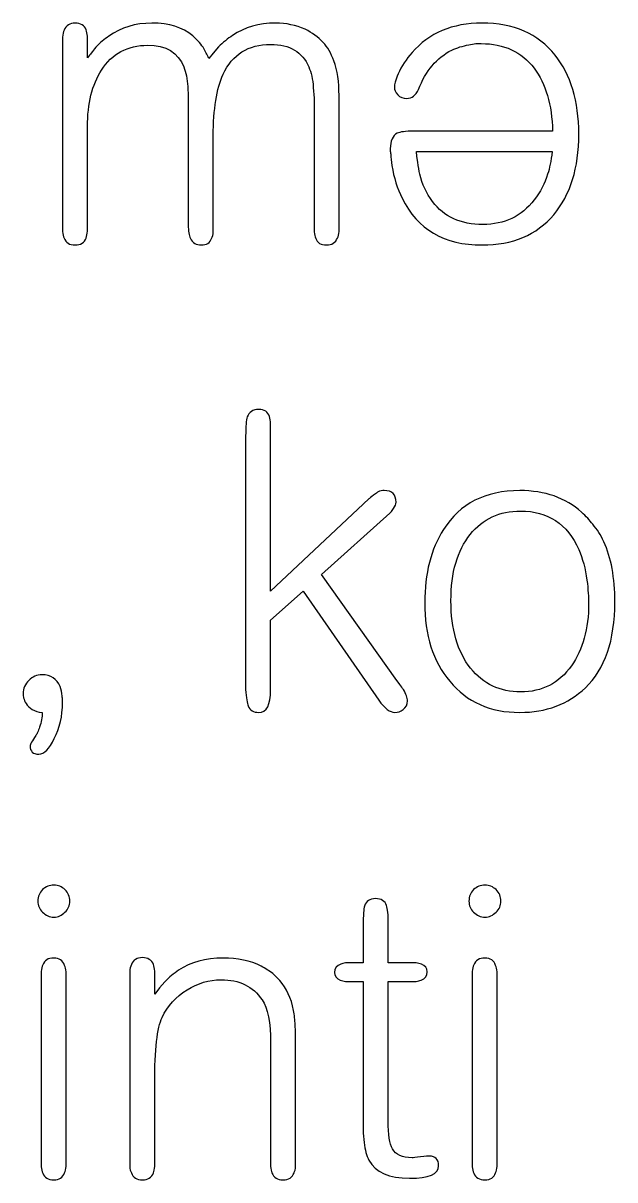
# Model space of a CAD drawing. Header units: centimetres. Extents: x -18.6 to 18.8, y -13 to 11.8.
# Drawn here: x 3.486 to 4.134, y 6.243 to 7.511 of the extents above; entities that cross this region are included whole.
import ezdxf

# ---------------------------------------------------------------- set-up
doc = ezdxf.new("R2010")
doc.units = ezdxf.units.CM
doc.header["$MEASUREMENT"] = 0
doc.layers.add('Layer 1', color=7, linetype='Continuous')

msp = doc.modelspace()

# ---------------------------------------------------------------- linework, layer by layer
at = {"layer": 'Layer 1', "color": 250}
for points, knots in [([(3.83188, 7.28286), (3.83158, 7.27986), (3.83098, 7.27747), (3.83008, 7.27567), (3.82799, 7.27059), (3.82395, 7.26804), (3.81797, 7.26804), (3.81198, 7.26804), (3.80809, 7.27044), (3.8063, 7.27523), (3.8054, 7.27732), (3.8048, 7.27971), (3.8045, 7.28241), (3.8045, 7.28241), (3.8045, 7.42918), (3.8045, 7.42918), (3.8045, 7.42918), (3.8036, 7.44085), (3.8036, 7.44085), (3.803, 7.44983), (3.80136, 7.45731), (3.79866, 7.4633), (3.79178, 7.47976), (3.77787, 7.48799), (3.75692, 7.48799), (3.73238, 7.48799), (3.71503, 7.47706), (3.70485, 7.45522), (3.69767, 7.43936), (3.69408, 7.41692), (3.69408, 7.38789), (3.69408, 7.38789), (3.69408, 7.28241), (3.69408, 7.28241), (3.69378, 7.27941), (3.69318, 7.27702), (3.69228, 7.27523), (3.69049, 7.27044), (3.68675, 7.26804), (3.68106, 7.26804), (3.67538, 7.26804), (3.67134, 7.27044), (3.66894, 7.27523), (3.66745, 7.27852), (3.6667, 7.28345), (3.6667, 7.29004), (3.6667, 7.29004), (3.6667, 7.43098), (3.6667, 7.43098), (3.6667, 7.43098), (3.66625, 7.44175), (3.66625, 7.44175), (3.66565, 7.45013), (3.66416, 7.45731), (3.66176, 7.4633), (3.65548, 7.47916), (3.64231, 7.48709), (3.62226, 7.48709), (3.60012, 7.48709), (3.58321, 7.47796), (3.57154, 7.45971), (3.56137, 7.44385), (3.55628, 7.4232), (3.55628, 7.39776), (3.55628, 7.39776), (3.55628, 7.2833), (3.55628, 7.2833), (3.55598, 7.28031), (3.55553, 7.27777), (3.55493, 7.27567), (3.55284, 7.27059), (3.5488, 7.26804), (3.54281, 7.26804), (3.53653, 7.26804), (3.53249, 7.27059), (3.5307, 7.27567), (3.5298, 7.27747), (3.5292, 7.27986), (3.5289, 7.28286), (3.5289, 7.28286), (3.5289, 7.49606), (3.5289, 7.49606), (3.5292, 7.49906), (3.5298, 7.5016), (3.5307, 7.5037), (3.53279, 7.50878), (3.53683, 7.51133), (3.54281, 7.51133), (3.5488, 7.51133), (3.55284, 7.50893), (3.55493, 7.50414), (3.55553, 7.50205), (3.55598, 7.49966), (3.55628, 7.49696), (3.55628, 7.49696), (3.55628, 7.47317), (3.55628, 7.47317), (3.55778, 7.47527), (3.55912, 7.47706), (3.56032, 7.47856), (3.56212, 7.48065), (3.56376, 7.48275), (3.56526, 7.48484), (3.56975, 7.48963), (3.57453, 7.49367), (3.57962, 7.49696), (3.59309, 7.50654), (3.6088, 7.51133), (3.62675, 7.51133), (3.6456, 7.51133), (3.66057, 7.50669), (3.67164, 7.49741), (3.67583, 7.49382), (3.67957, 7.48963), (3.68286, 7.48484), (3.68286, 7.48484), (3.68645, 7.47856), (3.68645, 7.47856), (3.68705, 7.47706), (3.68795, 7.47512), (3.68914, 7.47272), (3.68914, 7.47272), (3.69408, 7.47856), (3.69408, 7.47856), (3.69408, 7.47856), (3.69992, 7.48529), (3.69992, 7.48529), (3.7047, 7.49008), (3.70979, 7.49427), (3.71518, 7.49786), (3.72864, 7.50684), (3.74435, 7.51133), (3.76231, 7.51133), (3.77398, 7.51133), (3.78475, 7.50908), (3.79463, 7.50459), (3.80241, 7.5007), (3.80899, 7.49591), (3.81437, 7.49023), (3.81916, 7.48514), (3.82305, 7.47841), (3.82605, 7.47003), (3.82994, 7.45956), (3.83188, 7.44684), (3.83188, 7.43188), (3.83188, 7.43188), (3.83188, 7.28286), (3.83188, 7.28286)], [0, 0, 0, 0, 0.0204082, 0.0204082, 0.0204082, 0.0408163, 0.0408163, 0.0408163, 0.0612245, 0.0612245, 0.0612245, 0.0816327, 0.0816327, 0.0816327, 0.1020408, 0.1020408, 0.1020408, 0.122449, 0.122449, 0.122449, 0.1428571, 0.1428571, 0.1428571, 0.1632653, 0.1632653, 0.1632653, 0.1836735, 0.1836735, 0.1836735, 0.2040816, 0.2040816, 0.2040816, 0.2244898, 0.2244898, 0.2244898, 0.244898, 0.244898, 0.244898, 0.2653061, 0.2653061, 0.2653061, 0.2857143, 0.2857143, 0.2857143, 0.3061224, 0.3061224, 0.3061224, 0.3265306, 0.3265306, 0.3265306, 0.3469388, 0.3469388, 0.3469388, 0.3673469, 0.3673469, 0.3673469, 0.3877551, 0.3877551, 0.3877551, 0.4081633, 0.4081633, 0.4081633, 0.4285714, 0.4285714, 0.4285714, 0.4489796, 0.4489796, 0.4489796, 0.4693878, 0.4693878, 0.4693878, 0.4897959, 0.4897959, 0.4897959, 0.5102041, 0.5102041, 0.5102041, 0.5306122, 0.5306122, 0.5306122, 0.5510204, 0.5510204, 0.5510204, 0.5714286, 0.5714286, 0.5714286, 0.5918367, 0.5918367, 0.5918367, 0.6122449, 0.6122449, 0.6122449, 0.6326531, 0.6326531, 0.6326531, 0.6530612, 0.6530612, 0.6530612, 0.6734694, 0.6734694, 0.6734694, 0.6938776, 0.6938776, 0.6938776, 0.7142857, 0.7142857, 0.7142857, 0.7346939, 0.7346939, 0.7346939, 0.755102, 0.755102, 0.755102, 0.7755102, 0.7755102, 0.7755102, 0.7959184, 0.7959184, 0.7959184, 0.8163265, 0.8163265, 0.8163265, 0.8367347, 0.8367347, 0.8367347, 0.8571429, 0.8571429, 0.8571429, 0.877551, 0.877551, 0.877551, 0.8979592, 0.8979592, 0.8979592, 0.9183673, 0.9183673, 0.9183673, 0.9387755, 0.9387755, 0.9387755, 0.9591837, 0.9591837, 0.9591837, 0.9795918, 0.9795918, 0.9795918, 1, 1, 1, 1]), ([(4.06574, 7.39283), (4.06514, 7.42185), (4.0584, 7.44489), (4.04554, 7.46195), (4.03177, 7.47991), (4.01247, 7.48888), (3.98763, 7.48888), (3.98763, 7.48888), (3.9818, 7.48888), (3.9818, 7.48888), (3.97911, 7.48858), (3.97656, 7.48813), (3.97417, 7.48754), (3.96729, 7.48634), (3.961, 7.48439), (3.95532, 7.4817), (3.93886, 7.47332), (3.92674, 7.45896), (3.91896, 7.43861), (3.91597, 7.43203), (3.91163, 7.42874), (3.90594, 7.42874), (3.90205, 7.42874), (3.89876, 7.43008), (3.89607, 7.43278), (3.89367, 7.43547), (3.89248, 7.43831), (3.89248, 7.4413), (3.89248, 7.4425), (3.89278, 7.4443), (3.89337, 7.44669), (3.89427, 7.44938), (3.89532, 7.45238), (3.89652, 7.45567), (3.90041, 7.46405), (3.90549, 7.47183), (3.91178, 7.47901), (3.93033, 7.50055), (3.95592, 7.51133), (3.98853, 7.51133), (4.02324, 7.51133), (4.04988, 7.49966), (4.06843, 7.47631), (4.08579, 7.45477), (4.09446, 7.42589), (4.09446, 7.38968), (4.09446, 7.35258), (4.08534, 7.3231), (4.06708, 7.30126), (4.04823, 7.27912), (4.02205, 7.26804), (3.98853, 7.26804), (3.94694, 7.26804), (3.91776, 7.2851), (3.901, 7.31921), (3.89562, 7.32999), (3.89188, 7.34196), (3.88978, 7.35512), (3.88918, 7.35961), (3.88874, 7.3638), (3.88844, 7.36769), (3.88814, 7.36919), (3.88799, 7.37053), (3.88799, 7.37173), (3.88799, 7.37173), (3.88799, 7.37353), (3.88799, 7.37353), (3.88799, 7.3822), (3.89053, 7.38789), (3.89562, 7.39058), (3.89861, 7.39208), (3.9046, 7.39283), (3.91357, 7.39283), (3.91357, 7.39283), (4.06574, 7.39283), (4.06574, 7.39283)], [0, 0, 0, 0, 0.04, 0.04, 0.04, 0.08, 0.08, 0.08, 0.12, 0.12, 0.12, 0.16, 0.16, 0.16, 0.2, 0.2, 0.2, 0.24, 0.24, 0.24, 0.28, 0.28, 0.28, 0.32, 0.32, 0.32, 0.36, 0.36, 0.36, 0.4, 0.4, 0.4, 0.44, 0.44, 0.44, 0.48, 0.48, 0.48, 0.52, 0.52, 0.52, 0.56, 0.56, 0.56, 0.6, 0.6, 0.6, 0.64, 0.64, 0.64, 0.68, 0.68, 0.68, 0.72, 0.72, 0.72, 0.76, 0.76, 0.76, 0.8, 0.8, 0.8, 0.84, 0.84, 0.84, 0.88, 0.88, 0.88, 0.92, 0.92, 0.92, 0.96, 0.96, 0.96, 1, 1, 1, 1]), ([(3.91671, 7.37038), (3.91671, 7.37038), (3.91716, 7.365), (3.91716, 7.365), (3.91716, 7.365), (3.91806, 7.35871), (3.91806, 7.35871), (3.91866, 7.35393), (3.91941, 7.34959), (3.92031, 7.3457), (3.923, 7.33462), (3.92764, 7.3246), (3.93422, 7.31562), (3.94679, 7.29887), (3.96519, 7.29049), (3.98943, 7.29049), (4.01307, 7.29049), (4.03177, 7.29946), (4.04554, 7.31742), (4.05242, 7.3261), (4.05736, 7.33552), (4.06035, 7.3457), (4.06244, 7.35198), (4.06409, 7.36021), (4.06529, 7.37038), (4.06529, 7.37038), (3.91671, 7.37038), (3.91671, 7.37038)], [0, 0, 0, 0, 0.1111111, 0.1111111, 0.1111111, 0.2222222, 0.2222222, 0.2222222, 0.3333333, 0.3333333, 0.3333333, 0.4444444, 0.4444444, 0.4444444, 0.5555556, 0.5555556, 0.5555556, 0.6666667, 0.6666667, 0.6666667, 0.7777778, 0.7777778, 0.7777778, 0.8888889, 0.8888889, 0.8888889, 1, 1, 1, 1]), ([(3.75692, 6.85644), (3.75692, 6.85644), (3.75692, 6.78013), (3.75692, 6.78013), (3.75692, 6.76367), (3.75258, 6.75544), (3.7439, 6.75544), (3.73792, 6.75544), (3.73403, 6.75784), (3.73223, 6.76263), (3.73104, 6.76532), (3.73014, 6.7713), (3.72954, 6.78058), (3.72954, 6.78058), (3.72954, 7.05842), (3.72954, 7.05842), (3.72954, 7.0692), (3.73014, 7.07623), (3.73134, 7.07952), (3.73313, 7.08491), (3.73732, 7.0876), (3.7439, 7.0876), (3.75019, 7.0876), (3.75408, 7.08506), (3.75557, 7.07997), (3.75617, 7.07787), (3.75662, 7.07518), (3.75692, 7.07189), (3.75692, 7.07189), (3.75692, 6.88831), (3.75692, 6.88831), (3.75692, 6.88831), (3.86465, 6.98975), (3.86465, 6.98975), (3.86525, 6.99005), (3.86689, 6.99139), (3.86958, 6.99379), (3.86958, 6.99379), (3.87273, 6.99603), (3.87273, 6.99603), (3.87362, 6.99663), (3.87422, 6.99708), (3.87452, 6.99738), (3.87692, 6.99828), (3.87916, 6.99873), (3.88125, 6.99873), (3.88993, 6.99873), (3.89427, 6.99454), (3.89427, 6.98616), (3.89427, 6.98376), (3.89337, 6.98137), (3.89158, 6.97898), (3.89158, 6.97898), (3.88933, 6.97583), (3.88933, 6.97583), (3.88933, 6.97583), (3.88844, 6.97494), (3.88844, 6.97494), (3.88844, 6.97494), (3.88754, 6.97404), (3.88754, 6.97404), (3.88754, 6.97404), (3.81258, 6.90671), (3.81258, 6.90671), (3.81258, 6.90671), (3.89517, 6.79045), (3.89517, 6.79045), (3.89517, 6.79045), (3.89652, 6.78866), (3.89652, 6.78866), (3.89652, 6.78866), (3.89831, 6.78597), (3.89831, 6.78597), (3.89981, 6.78387), (3.90115, 6.78208), (3.90235, 6.78058), (3.90534, 6.77549), (3.90684, 6.7713), (3.90684, 6.76801), (3.90684, 6.76412), (3.90519, 6.76098), (3.9019, 6.75859), (3.89921, 6.75649), (3.89622, 6.75544), (3.89292, 6.75544), (3.88754, 6.75544), (3.8817, 6.75993), (3.87542, 6.76891), (3.87542, 6.76891), (3.79238, 6.88831), (3.79238, 6.88831), (3.79238, 6.88831), (3.75692, 6.85644), (3.75692, 6.85644)], [0, 0, 0, 0, 0.0322581, 0.0322581, 0.0322581, 0.0645161, 0.0645161, 0.0645161, 0.0967742, 0.0967742, 0.0967742, 0.1290323, 0.1290323, 0.1290323, 0.1612903, 0.1612903, 0.1612903, 0.1935484, 0.1935484, 0.1935484, 0.2258065, 0.2258065, 0.2258065, 0.2580645, 0.2580645, 0.2580645, 0.2903226, 0.2903226, 0.2903226, 0.3225806, 0.3225806, 0.3225806, 0.3548387, 0.3548387, 0.3548387, 0.3870968, 0.3870968, 0.3870968, 0.4193548, 0.4193548, 0.4193548, 0.4516129, 0.4516129, 0.4516129, 0.483871, 0.483871, 0.483871, 0.516129, 0.516129, 0.516129, 0.5483871, 0.5483871, 0.5483871, 0.5806452, 0.5806452, 0.5806452, 0.6129032, 0.6129032, 0.6129032, 0.6451613, 0.6451613, 0.6451613, 0.6774194, 0.6774194, 0.6774194, 0.7096774, 0.7096774, 0.7096774, 0.7419355, 0.7419355, 0.7419355, 0.7741935, 0.7741935, 0.7741935, 0.8064516, 0.8064516, 0.8064516, 0.8387097, 0.8387097, 0.8387097, 0.8709677, 0.8709677, 0.8709677, 0.9032258, 0.9032258, 0.9032258, 0.9354839, 0.9354839, 0.9354839, 0.9677419, 0.9677419, 0.9677419, 1, 1, 1, 1]), ([(4.13396, 6.87664), (4.13396, 6.83444), (4.12319, 6.80302), (4.10164, 6.78238), (4.08279, 6.76442), (4.05885, 6.75544), (4.02983, 6.75544), (3.99751, 6.75544), (3.97192, 6.76681), (3.95307, 6.78956), (3.93482, 6.8114), (3.92569, 6.84013), (3.92569, 6.87574), (3.92569, 6.90776), (3.93257, 6.93454), (3.94634, 6.95608), (3.96429, 6.98451), (3.99212, 6.99873), (4.02983, 6.99873), (4.05736, 6.99873), (4.07995, 6.9908), (4.0976, 6.97494), (4.10239, 6.97045), (4.10643, 6.96611), (4.10972, 6.96192), (4.11451, 6.95623), (4.11855, 6.9498), (4.12184, 6.94262), (4.12992, 6.92526), (4.13396, 6.90327), (4.13396, 6.87664)], [0, 0, 0, 0, 0.1, 0.1, 0.1, 0.2, 0.2, 0.2, 0.3, 0.3, 0.3, 0.4, 0.4, 0.4, 0.5, 0.5, 0.5, 0.6, 0.6, 0.6, 0.7, 0.7, 0.7, 0.8, 0.8, 0.8, 0.9, 0.9, 0.9, 1, 1, 1, 1]), ([(4.10523, 6.87529), (4.10523, 6.87888), (4.10508, 6.88247), (4.10478, 6.88606), (4.10449, 6.89085), (4.10404, 6.89564), (4.10344, 6.90043), (4.10164, 6.91299), (4.09865, 6.92422), (4.09446, 6.93409), (4.08189, 6.96222), (4.06065, 6.97628), (4.03072, 6.97628), (4.00768, 6.97628), (3.98928, 6.96775), (3.97551, 6.9507), (3.96145, 6.93304), (3.95442, 6.9088), (3.95442, 6.87798), (3.95442, 6.84686), (3.9616, 6.82217), (3.97596, 6.80392), (3.99003, 6.78656), (4.00828, 6.77789), (4.03072, 6.77789), (4.05436, 6.77789), (4.07292, 6.78746), (4.08638, 6.80661), (4.09895, 6.82427), (4.10523, 6.84716), (4.10523, 6.87529)], [0, 0, 0, 0, 0.1, 0.1, 0.1, 0.2, 0.2, 0.2, 0.3, 0.3, 0.3, 0.4, 0.4, 0.4, 0.5, 0.5, 0.5, 0.6, 0.6, 0.6, 0.7, 0.7, 0.7, 0.8, 0.8, 0.8, 0.9, 0.9, 0.9, 1, 1, 1, 1]), ([(3.50645, 6.75544), (3.49807, 6.75634), (3.49224, 6.75963), (3.48895, 6.76532), (3.48775, 6.76711), (3.48685, 6.76921), (3.48625, 6.7716), (3.48625, 6.7716), (3.4858, 6.7743), (3.4858, 6.7743), (3.4858, 6.7743), (3.4858, 6.77609), (3.4858, 6.77609), (3.4858, 6.78178), (3.4879, 6.78656), (3.49209, 6.79045), (3.49598, 6.79464), (3.50077, 6.79674), (3.50645, 6.79674), (3.51603, 6.79674), (3.52261, 6.7924), (3.5262, 6.78372), (3.5274, 6.78073), (3.52815, 6.77729), (3.52845, 6.7734), (3.52874, 6.7719), (3.52889, 6.77041), (3.52889, 6.76891), (3.52889, 6.76891), (3.52889, 6.76622), (3.52889, 6.76622), (3.52889, 6.75155), (3.5259, 6.73839), (3.51992, 6.72672), (3.51453, 6.71535), (3.50885, 6.70966), (3.50286, 6.70966), (3.49658, 6.70966), (3.49343, 6.71265), (3.49343, 6.71864), (3.49343, 6.72013), (3.49553, 6.72402), (3.49972, 6.73031), (3.50032, 6.73121), (3.50092, 6.73225), (3.50151, 6.73345), (3.50241, 6.73524), (3.50316, 6.73719), (3.50376, 6.73928), (3.50585, 6.74467), (3.50675, 6.75006), (3.50645, 6.75544)], [0, 0, 0, 0, 0.0588235, 0.0588235, 0.0588235, 0.1176471, 0.1176471, 0.1176471, 0.1764706, 0.1764706, 0.1764706, 0.2352941, 0.2352941, 0.2352941, 0.2941176, 0.2941176, 0.2941176, 0.3529412, 0.3529412, 0.3529412, 0.4117647, 0.4117647, 0.4117647, 0.4705882, 0.4705882, 0.4705882, 0.5294118, 0.5294118, 0.5294118, 0.5882353, 0.5882353, 0.5882353, 0.6470588, 0.6470588, 0.6470588, 0.7058824, 0.7058824, 0.7058824, 0.7647059, 0.7647059, 0.7647059, 0.8235294, 0.8235294, 0.8235294, 0.8823529, 0.8823529, 0.8823529, 0.9411765, 0.9411765, 0.9411765, 1, 1, 1, 1]), ([(3.53698, 6.54852), (3.53698, 6.54373), (3.53518, 6.53969), (3.53159, 6.5364), (3.5283, 6.53281), (3.52426, 6.53101), (3.51947, 6.53101), (3.51469, 6.53101), (3.5105, 6.53281), (3.50691, 6.5364), (3.50361, 6.53969), (3.50197, 6.54373), (3.50197, 6.54852), (3.50197, 6.5536), (3.50361, 6.55779), (3.50691, 6.56109), (3.5105, 6.56438), (3.51469, 6.56602), (3.51947, 6.56602), (3.52426, 6.56602), (3.5283, 6.56438), (3.53159, 6.56109), (3.53518, 6.55749), (3.53698, 6.55331), (3.53698, 6.54852)], [0, 0, 0, 0, 0.125, 0.125, 0.125, 0.25, 0.25, 0.25, 0.375, 0.375, 0.375, 0.5, 0.5, 0.5, 0.625, 0.625, 0.625, 0.75, 0.75, 0.75, 0.875, 0.875, 0.875, 1, 1, 1, 1]), ([(4.00918, 6.54852), (4.00918, 6.54373), (4.00738, 6.53969), (4.00379, 6.5364), (4.0005, 6.53281), (3.99646, 6.53101), (3.99167, 6.53101), (3.98689, 6.53101), (3.9827, 6.53281), (3.97911, 6.5364), (3.97581, 6.53969), (3.97417, 6.54373), (3.97417, 6.54852), (3.97417, 6.5536), (3.97581, 6.55779), (3.97911, 6.56109), (3.9827, 6.56438), (3.98689, 6.56602), (3.99167, 6.56602), (3.99646, 6.56602), (4.0005, 6.56438), (4.00379, 6.56109), (4.00738, 6.55749), (4.00918, 6.55331), (4.00918, 6.54852)], [0, 0, 0, 0, 0.125, 0.125, 0.125, 0.25, 0.25, 0.25, 0.375, 0.375, 0.375, 0.5, 0.5, 0.5, 0.625, 0.625, 0.625, 0.75, 0.75, 0.75, 0.875, 0.875, 0.875, 1, 1, 1, 1]), ([(3.88574, 6.48074), (3.88574, 6.48074), (3.91627, 6.48074), (3.91627, 6.48074), (3.91836, 6.48044), (3.92031, 6.47999), (3.9221, 6.47939), (3.92629, 6.4779), (3.92838, 6.47505), (3.92838, 6.47086), (3.92838, 6.46638), (3.92614, 6.46338), (3.92165, 6.46189), (3.92016, 6.46129), (3.91836, 6.46084), (3.91627, 6.46054), (3.91627, 6.46054), (3.88574, 6.46054), (3.88574, 6.46054), (3.88574, 6.46054), (3.88574, 6.30748), (3.88574, 6.30748), (3.88574, 6.29252), (3.88724, 6.28234), (3.89023, 6.27696), (3.89382, 6.27037), (3.901, 6.26708), (3.91178, 6.26708), (3.91297, 6.26708), (3.91612, 6.26738), (3.9212, 6.26798), (3.92659, 6.26858), (3.92973, 6.26888), (3.93063, 6.26888), (3.93751, 6.26888), (3.94095, 6.26529), (3.94095, 6.2581), (3.94095, 6.24913), (3.93033, 6.24464), (3.90908, 6.24464), (3.88664, 6.24464), (3.87183, 6.25122), (3.86465, 6.26439), (3.86195, 6.26948), (3.86016, 6.27591), (3.85926, 6.28369), (3.85926, 6.28369), (3.85836, 6.29401), (3.85836, 6.29401), (3.85836, 6.29401), (3.85836, 6.46054), (3.85836, 6.46054), (3.85836, 6.46054), (3.83906, 6.46054), (3.83906, 6.46054), (3.83697, 6.46084), (3.83502, 6.46129), (3.83323, 6.46189), (3.82904, 6.46338), (3.82694, 6.46623), (3.82694, 6.47042), (3.82694, 6.4749), (3.82919, 6.4779), (3.83368, 6.47939), (3.83517, 6.47999), (3.83697, 6.48044), (3.83906, 6.48074), (3.83906, 6.48074), (3.85836, 6.48074), (3.85836, 6.48074), (3.85836, 6.48074), (3.85836, 6.52203), (3.85836, 6.52203), (3.85836, 6.53311), (3.85881, 6.54014), (3.85971, 6.54313), (3.8615, 6.54852), (3.86554, 6.55121), (3.87183, 6.55121), (3.87811, 6.55121), (3.88215, 6.54867), (3.88395, 6.54358), (3.88514, 6.54029), (3.88574, 6.53356), (3.88574, 6.52338), (3.88574, 6.52338), (3.88574, 6.48074), (3.88574, 6.48074)], [0, 0, 0, 0, 0.0344828, 0.0344828, 0.0344828, 0.0689655, 0.0689655, 0.0689655, 0.1034483, 0.1034483, 0.1034483, 0.137931, 0.137931, 0.137931, 0.1724138, 0.1724138, 0.1724138, 0.2068966, 0.2068966, 0.2068966, 0.2413793, 0.2413793, 0.2413793, 0.2758621, 0.2758621, 0.2758621, 0.3103448, 0.3103448, 0.3103448, 0.3448276, 0.3448276, 0.3448276, 0.3793103, 0.3793103, 0.3793103, 0.4137931, 0.4137931, 0.4137931, 0.4482759, 0.4482759, 0.4482759, 0.4827586, 0.4827586, 0.4827586, 0.5172414, 0.5172414, 0.5172414, 0.5517241, 0.5517241, 0.5517241, 0.5862069, 0.5862069, 0.5862069, 0.6206897, 0.6206897, 0.6206897, 0.6551724, 0.6551724, 0.6551724, 0.6896552, 0.6896552, 0.6896552, 0.7241379, 0.7241379, 0.7241379, 0.7586207, 0.7586207, 0.7586207, 0.7931034, 0.7931034, 0.7931034, 0.8275862, 0.8275862, 0.8275862, 0.862069, 0.862069, 0.862069, 0.8965517, 0.8965517, 0.8965517, 0.9310345, 0.9310345, 0.9310345, 0.9655172, 0.9655172, 0.9655172, 1, 1, 1, 1]), ([(3.53294, 6.25766), (3.53264, 6.25466), (3.53204, 6.25227), (3.53114, 6.25047), (3.52935, 6.24539), (3.52546, 6.24284), (3.51947, 6.24284), (3.51319, 6.24284), (3.50915, 6.24524), (3.50736, 6.25003), (3.50646, 6.25212), (3.50586, 6.25451), (3.50556, 6.25721), (3.50556, 6.25721), (3.50556, 6.47131), (3.50556, 6.47131), (3.50586, 6.47431), (3.50646, 6.4767), (3.50736, 6.4785), (3.50915, 6.48358), (3.51319, 6.48613), (3.51947, 6.48613), (3.52546, 6.48613), (3.52935, 6.48343), (3.53114, 6.47805), (3.53204, 6.47625), (3.53264, 6.47386), (3.53294, 6.47086), (3.53294, 6.47086), (3.53294, 6.25766), (3.53294, 6.25766)], [0, 0, 0, 0, 0.1, 0.1, 0.1, 0.2, 0.2, 0.2, 0.3, 0.3, 0.3, 0.4, 0.4, 0.4, 0.5, 0.5, 0.5, 0.6, 0.6, 0.6, 0.7, 0.7, 0.7, 0.8, 0.8, 0.8, 0.9, 0.9, 0.9, 1, 1, 1, 1]), ([(3.7843, 6.25766), (3.784, 6.25466), (3.7834, 6.25227), (3.78251, 6.25047), (3.78071, 6.24539), (3.77667, 6.24284), (3.77039, 6.24284), (3.7644, 6.24284), (3.76036, 6.24539), (3.75827, 6.25047), (3.75767, 6.25227), (3.75722, 6.25466), (3.75692, 6.25766), (3.75692, 6.25766), (3.75692, 6.39276), (3.75692, 6.39276), (3.75692, 6.41551), (3.75378, 6.43136), (3.7475, 6.44034), (3.73762, 6.455), (3.72266, 6.46234), (3.70261, 6.46234), (3.68944, 6.46234), (3.67702, 6.4586), (3.66535, 6.45111), (3.65308, 6.44363), (3.64396, 6.43361), (3.63797, 6.42104), (3.63259, 6.40967), (3.62989, 6.38573), (3.62989, 6.34922), (3.62989, 6.34922), (3.62989, 6.25766), (3.62989, 6.25766), (3.62959, 6.25466), (3.62915, 6.25227), (3.62855, 6.25047), (3.62645, 6.24539), (3.62241, 6.24284), (3.61643, 6.24284), (3.61014, 6.24284), (3.6061, 6.24539), (3.60431, 6.25047), (3.60341, 6.25227), (3.60281, 6.25466), (3.60251, 6.25766), (3.60251, 6.25766), (3.60251, 6.47131), (3.60251, 6.47131), (3.60281, 6.47431), (3.60341, 6.47685), (3.60431, 6.47894), (3.6064, 6.48403), (3.61044, 6.48657), (3.61643, 6.48657), (3.62241, 6.48657), (3.62645, 6.48403), (3.62855, 6.47894), (3.62915, 6.47715), (3.62959, 6.47475), (3.62989, 6.47176), (3.62989, 6.47176), (3.62989, 6.44663), (3.62989, 6.44663), (3.62989, 6.44663), (3.63528, 6.45336), (3.63528, 6.45336), (3.63528, 6.45336), (3.64112, 6.46009), (3.64112, 6.46009), (3.6459, 6.46518), (3.65084, 6.46937), (3.65593, 6.47266), (3.66939, 6.48164), (3.6857, 6.48613), (3.70485, 6.48613), (3.72071, 6.48613), (3.73463, 6.48313), (3.7466, 6.47715), (3.75109, 6.47475), (3.75528, 6.47206), (3.75917, 6.46907), (3.76186, 6.46668), (3.7644, 6.46413), (3.7668, 6.46144), (3.77428, 6.45306), (3.77936, 6.44214), (3.78206, 6.42867), (3.78296, 6.42358), (3.78355, 6.4182), (3.78385, 6.41251), (3.78385, 6.41251), (3.7843, 6.40578), (3.7843, 6.40578), (3.7843, 6.40578), (3.7843, 6.25766), (3.7843, 6.25766)], [0, 0, 0, 0, 0.03125, 0.03125, 0.03125, 0.0625, 0.0625, 0.0625, 0.09375, 0.09375, 0.09375, 0.125, 0.125, 0.125, 0.15625, 0.15625, 0.15625, 0.1875, 0.1875, 0.1875, 0.21875, 0.21875, 0.21875, 0.25, 0.25, 0.25, 0.28125, 0.28125, 0.28125, 0.3125, 0.3125, 0.3125, 0.34375, 0.34375, 0.34375, 0.375, 0.375, 0.375, 0.40625, 0.40625, 0.40625, 0.4375, 0.4375, 0.4375, 0.46875, 0.46875, 0.46875, 0.5, 0.5, 0.5, 0.53125, 0.53125, 0.53125, 0.5625, 0.5625, 0.5625, 0.59375, 0.59375, 0.59375, 0.625, 0.625, 0.625, 0.65625, 0.65625, 0.65625, 0.6875, 0.6875, 0.6875, 0.71875, 0.71875, 0.71875, 0.75, 0.75, 0.75, 0.78125, 0.78125, 0.78125, 0.8125, 0.8125, 0.8125, 0.84375, 0.84375, 0.84375, 0.875, 0.875, 0.875, 0.90625, 0.90625, 0.90625, 0.9375, 0.9375, 0.9375, 0.96875, 0.96875, 0.96875, 1, 1, 1, 1]), ([(4.00514, 6.25766), (4.00484, 6.25466), (4.00424, 6.25227), (4.00334, 6.25047), (4.00155, 6.24539), (3.99766, 6.24284), (3.99167, 6.24284), (3.98539, 6.24284), (3.98135, 6.24524), (3.97956, 6.25003), (3.97866, 6.25212), (3.97806, 6.25451), (3.97776, 6.25721), (3.97776, 6.25721), (3.97776, 6.47131), (3.97776, 6.47131), (3.97806, 6.47431), (3.97866, 6.4767), (3.97956, 6.4785), (3.98135, 6.48358), (3.98539, 6.48613), (3.99167, 6.48613), (3.99766, 6.48613), (4.00155, 6.48343), (4.00334, 6.47805), (4.00424, 6.47625), (4.00484, 6.47386), (4.00514, 6.47086), (4.00514, 6.47086), (4.00514, 6.25766), (4.00514, 6.25766)], [0, 0, 0, 0, 0.1, 0.1, 0.1, 0.2, 0.2, 0.2, 0.3, 0.3, 0.3, 0.4, 0.4, 0.4, 0.5, 0.5, 0.5, 0.6, 0.6, 0.6, 0.7, 0.7, 0.7, 0.8, 0.8, 0.8, 0.9, 0.9, 0.9, 1, 1, 1, 1])]:
    msp.add_open_spline(points, degree=3, knots=knots, dxfattribs=at)

doc.saveas('drawing.dxf')
